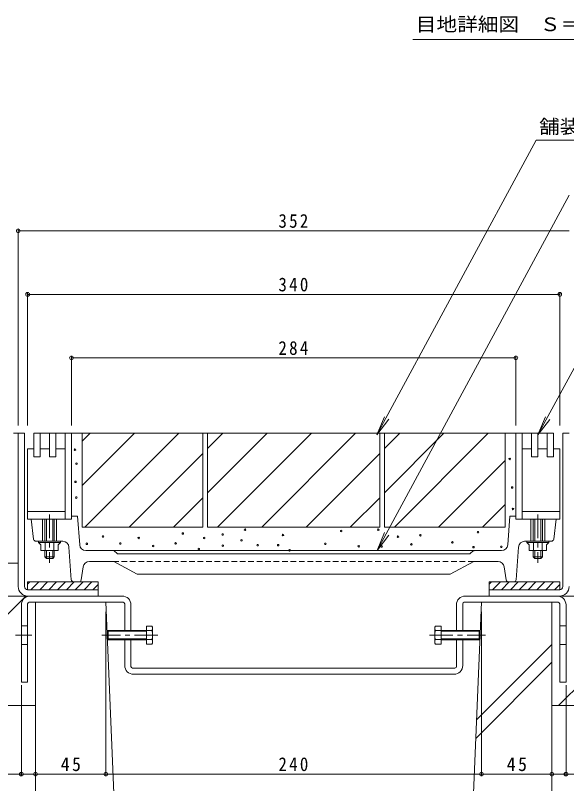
# Model space of a CAD drawing. Units: millimetres, scale not verified. Extents: x -1121 to 1153, y -824 to 816.
# Drawn here: x 540.4 to 892.7, y -520.4 to -29.5 of the extents above; entities that cross this region are included whole.
import ezdxf
from ezdxf.enums import TextEntityAlignment as Align

# ---------------------------------------------------------------- set-up
doc = ezdxf.new("R2010")
doc.units = ezdxf.units.MM
doc.header["$LTSCALE"] = 3
doc.header["$PDMODE"] = 32
doc.header["$PDSIZE"] = 2.4
doc.linetypes.add('CHAIN1', pattern=[8, 5, -1, 1, -1])
doc.linetypes.add('DASHED1', pattern=[1.8, 1.2, -0.6])
for name, color, linetype, lineweight in [('4-1', 2, 'Continuous', 9), ('4-2', 3, 'Continuous', 9), ('4-4', 7, 'Continuous', 9), ('4-5', 7, 'Continuous', 9), ('4-8', 3, 'Continuous', 9), ('4-A', 2, 'Continuous', 9), ('4-E', 2, 'Continuous', 9), ('4-F', 6, 'Continuous', 9), ('F-5_F-5ﾚｲﾔ', 2, 'Continuous', 9)]:
    doc.layers.add(name, color=color, linetype=linetype, lineweight=lineweight)
doc.styles.add('ＭＳ ゴシック', font='')
doc.styles.get('ＭＳ ゴシック').set_extended_font_data('MS Gothic')

msp = doc.modelspace()

# ---------------------------------------------------------------- linework, layer by layer
at = {"layer": '4-1'}
for p, q in [((542.257, -296.5), (546.257, -296.5)), ((542.257, -394.5), (542.257, -296.5)), ((546.257, -394.5), (546.257, -296.5)), ((894.257, -296.5), (890.257, -296.5)), ((890.257, -394.5), (890.257, -296.5)), ((548.257, -391.5), (548.257, -396.5)), ((593.257, -391.5), (548.257, -391.5)), ((549.725, -391.5), (548.257, -392.968)), ((555.381, -391.5), (550.381, -396.5)), ((561.038, -391.5), (556.038, -396.5)), ((566.695, -391.5), (561.695, -396.5)), ((572.352, -391.5), (567.352, -396.5)), ((578.009, -391.5), (573.009, -396.5)), ((583.666, -391.5), (578.666, -396.5)), ((589.323, -391.5), (584.323, -396.5)), ((593.257, -391.5), (593.257, -400.5)), ((843.257, -391.5), (888.257, -391.5)), ((843.257, -391.5), (843.257, -400.5)), ((844.724, -391.5), (843.257, -392.968)), ((850.381, -391.5), (845.381, -396.5)), ((856.038, -391.5), (851.038, -396.5)), ((861.695, -391.5), (856.695, -396.5)), ((867.352, -391.5), (862.352, -396.5)), ((873.009, -391.5), (868.009, -396.5)), ((878.666, -391.5), (873.666, -396.5)), ((884.323, -391.5), (879.323, -396.5)), ((888.257, -391.5), (888.257, -396.5)), ((548.257, -396.5), (593.257, -396.5)), ((593.257, -393.222), (589.979, -396.5)), ((888.257, -396.5), (843.257, -396.5)), ((888.257, -393.222), (884.979, -396.5)), ((548.257, -400.5), (593.257, -400.5)), ((888.288, -400.5), (843.257, -400.5))]:
    msp.add_line(p, q, dxfattribs=at)
for centre, radius, start, end in [((548.257, -394.5), 6, 180, 270), ((548.257, -394.5), 2, 180, 270), ((888.257, -394.5), 2, 270, 0), ((888.257, -394.5), 6, 270, 0)]:
    msp.add_arc(centre, radius, start, end, dxfattribs=at)
at = {"layer": '4-2'}
for p, q in [((552.257, -311.5), (552.257, -296.5)), ((552.257, -296.5), (884.257, -296.5)), ((556.257, -311.5), (556.257, -296.5)), ((562.257, -311.5), (562.257, -296.5)), ((566.257, -311.5), (566.257, -296.5)), ((572.257, -351.5), (572.257, -296.5)), ((576.257, -351.5), (576.257, -296.5)), ((860.257, -351.5), (860.257, -296.5)), ((864.257, -351.5), (864.257, -296.5)), ((870.257, -311.5), (870.257, -296.5)), ((874.257, -311.5), (874.257, -296.5)), ((880.257, -311.5), (880.257, -296.5)), ((884.257, -311.5), (884.257, -296.5)), ((548.257, -306.5), (548.257, -346.5)), ((552.257, -306.5), (548.257, -306.5)), ((562.257, -306.5), (556.257, -306.5)), ((572.257, -306.5), (566.257, -306.5)), ((864.257, -306.5), (870.257, -306.5)), ((874.257, -306.5), (880.257, -306.5)), ((884.257, -306.5), (888.257, -306.5)), ((888.257, -306.5), (888.257, -346.5)), ((556.257, -311.5), (552.257, -311.5)), ((566.257, -311.5), (562.257, -311.5)), ((870.257, -311.5), (874.257, -311.5)), ((880.257, -311.5), (884.257, -311.5)), ((572.257, -346.5), (548.257, -346.5)), ((864.257, -346.5), (888.257, -346.5)), ((552.093, -364.187), (550.507, -351.5)), ((557.757, -351.5), (557.757, -365.501)), ((559.257, -351.5), (559.257, -365.501)), ((560.257, -365.501), (560.257, -351.5)), ((564.257, -365.501), (564.257, -351.5)), ((565.257, -351.5), (565.257, -365.501)), ((566.757, -351.5), (566.757, -365.501)), ((580.127, -349.5), (576.257, -349.5)), ((581.499, -367.799), (580.127, -349.5)), ((855.015, -367.799), (856.388, -349.5)), ((860.257, -349.5), (856.388, -349.5)), ((869.757, -351.5), (869.757, -365.501)), ((871.257, -351.5), (871.257, -365.501)), ((872.257, -365.501), (872.257, -351.5)), ((876.257, -365.501), (876.257, -351.5)), ((877.257, -351.5), (877.257, -365.501)), ((878.757, -351.5), (878.757, -365.501)), ((884.422, -364.187), (886.007, -351.5)), ((553.582, -365.501), (570.676, -365.501)), ((555.257, -365.501), (555.257, -366.301)), ((569.257, -366.301), (555.257, -366.301)), ((555.257, -366.301), (556.732, -367.9)), ((556.732, -367.9), (556.732, -371.501)), ((559.495, -366.301), (559.495, -371.501)), ((565.02, -366.301), (565.02, -371.501)), ((569.257, -366.301), (567.782, -367.9)), ((569.257, -365.501), (569.257, -366.301)), ((882.933, -365.501), (865.839, -365.501)), ((867.257, -365.501), (867.257, -366.301)), ((867.257, -366.301), (881.257, -366.301)), ((867.257, -366.301), (868.732, -367.9)), ((871.495, -366.301), (871.495, -371.501)), ((877.02, -366.301), (877.02, -371.501)), ((881.257, -366.301), (879.782, -367.9)), ((879.782, -367.9), (879.782, -371.501)), ((881.257, -365.501), (881.257, -366.301)), ((559.257, -371.501), (559.257, -375.501)), ((560.257, -376.501), (560.257, -371.501)), ((564.257, -371.501), (564.257, -376.501)), ((565.257, -371.501), (565.257, -375.501)), ((576.158, -390.107), (574.666, -369.216)), ((851.027, -371.5), (585.488, -371.5)), ((605.483, -373.281), (603.531, -371.719)), ((831.031, -373.281), (832.983, -371.719)), ((860.357, -390.107), (861.849, -369.216)), ((871.257, -371.501), (871.257, -375.501)), ((872.257, -371.501), (872.257, -376.501)), ((876.257, -376.501), (876.257, -371.501)), ((877.257, -371.501), (877.257, -375.501)), ((565.257, -375.501), (559.257, -375.501)), ((560.257, -376.501), (559.257, -375.501)), ((564.257, -376.501), (560.257, -376.501)), ((565.257, -375.501), (564.257, -376.501)), ((830.407, -373.5), (606.108, -373.5)), ((871.257, -375.501), (877.257, -375.501)), ((871.257, -375.501), (872.257, -376.501)), ((872.257, -376.501), (876.257, -376.501)), ((876.257, -376.501), (877.257, -375.501)), ((583.736, -381.892), (582.453, -390.228)), ((587.689, -378.5), (603.257, -378.5)), ((603.257, -378.5), (618.257, -386.5)), ((833.257, -378.5), (818.257, -386.5)), ((833.257, -378.5), (848.826, -378.5)), ((852.779, -381.892), (854.062, -390.228)), ((818.257, -386.5), (618.257, -386.5)), ((580.97, -391.5), (577.654, -391.5)), ((855.544, -391.5), (858.861, -391.5))]:
    msp.add_line(p, q, dxfattribs=at)
at = {"layer": '4-2', "linetype": 'CHAIN1'}
for p, q in [((562.257, -348.5), (562.257, -379.293)), ((874.257, -348.5), (874.257, -379.293))]:
    msp.add_line(p, q, dxfattribs=at)
at = {"layer": '4-2', "linetype": 'DASHED1'}
msp.add_line((833.257, -378.5), (603.257, -378.5), dxfattribs=at)
at = {"layer": '4-2'}
for points in [[(576.257, -351.5), (548.257, -351.5), (548.257, -346.5)], [(860.257, -351.5), (888.257, -351.5), (888.257, -346.5)], [(567.782, -367.9), (567.782, -371.501), (556.732, -371.501)], [(868.732, -367.9), (868.732, -371.501), (879.782, -371.501)]]:
    msp.add_lwpolyline(points, dxfattribs=at)
for centre, radius, start, end in [((553.582, -364.001), 1.5, 187.12668, 270), ((570.676, -369.501), 4, 4.08583, 90), ((585.488, -367.5), 4, 184.28883, 270), ((851.027, -367.5), 4, 270, 355.71117), ((865.839, -369.501), 4, 90, 175.91417), ((882.933, -364.001), 1.5, 270, 352.87332), ((602.906, -372.5), 1, 51.33894, 90), ((833.608, -372.5), 1, 90, 128.66106), ((606.108, -372.5), 1, 231.33894, 270), ((830.407, -372.5), 1, 270, 308.66106), ((587.689, -382.5), 4, 90, 171.254), ((848.826, -382.5), 4, 8.746, 90), ((577.654, -390), 1.5, 184.0858, 270), ((580.97, -390), 1.5, 270, 351.25363), ((855.544, -390), 1.5, 188.74637, 270), ((858.861, -390), 1.5, 270, 355.9142)]:
    msp.add_arc(centre, radius, start, end, dxfattribs=at)
at = {"layer": '4-4'}
for p, q in [((542.257, -166.242), (542.257, -291.5)), ((542.257, -167.142), (894.257, -167.142)), ((548.257, -206.878), (548.257, -291.5)), ((888.257, -207.778), (548.257, -207.778)), ((888.257, -206.878), (888.257, -291.5)), ((576.257, -247.461), (576.257, -291.5)), ((576.257, -248.361), (860.257, -248.361)), ((860.257, -247.461), (860.257, -291.5)), ((598.257, -515.176), (598.257, -410.5)), ((838.257, -515.176), (838.257, -410.5)), ((544.257, -515.176), (544.257, -457.5)), ((892.257, -515.176), (892.257, -457.5)), ((544.257, -514.276), (533.622, -514.276)), ((553.257, -514.276), (544.257, -514.276)), ((598.257, -514.276), (553.257, -514.276)), ((838.257, -514.276), (598.257, -514.276)), ((883.257, -514.276), (838.257, -514.276)), ((892.257, -514.276), (883.257, -514.276)), ((892.257, -514.276), (904.392, -514.276))]:
    msp.add_line(p, q, dxfattribs=at)
for p in [(542.257, -167.142), (548.257, -207.778), (888.257, -207.778), (576.257, -248.361), (860.257, -248.361), (544.257, -514.276), (553.257, -514.276), (598.257, -514.276), (838.257, -514.276), (883.257, -514.276), (892.257, -514.276)]:
    msp.add_point(p, dxfattribs=at)
at = {"layer": '4-5'}
for p, q in [((771.429, -297.471), (873.211, -109.315)), ((915.135, -109.315), (873.211, -109.315)), ((771.507, -371.5), (894.377, -144.361)), ((874.305, -297.547), (931.085, -192.581)), ((771.429, -297.471), (776.213, -285.922)), ((771.429, -297.471), (779.038, -287.554)), ((874.305, -297.547), (879.088, -285.998)), ((874.305, -297.547), (881.914, -287.63)), ((771.507, -371.5), (776.291, -359.952)), ((771.507, -371.5), (779.117, -361.583))]:
    msp.add_line(p, q, dxfattribs=at)
at = {"layer": '4-8'}
for p, q in [((608.657, -400.5), (549.857, -400.5)), ((827.857, -400.5), (886.657, -400.5)), ((544.257, -406.1), (544.257, -455.5)), ((548.257, -405.5), (548.257, -455.5)), ((609.257, -404.5), (549.257, -404.5)), ((610.257, -422.5), (610.257, -405.5)), ((614.257, -422.5), (614.257, -406.1)), ((822.257, -422.502), (822.257, -406.1)), ((826.257, -422.502), (826.257, -405.5)), ((827.257, -404.5), (887.257, -404.5)), ((888.257, -405.5), (888.257, -455.5)), ((892.257, -406.1), (892.257, -455.5)), ((610.257, -444.9), (610.257, -428.502)), ((614.257, -445.5), (614.257, -428.502)), ((822.257, -445.5), (822.257, -428.502)), ((826.257, -444.9), (826.257, -428.502)), ((821.257, -446.5), (615.257, -446.5)), ((820.657, -450.5), (615.857, -450.5)), ((544.257, -455.5), (548.257, -455.5)), ((892.257, -455.5), (888.257, -455.5))]:
    msp.add_line(p, q, dxfattribs=at)
at = {"layer": '4-8', "linetype": 'DASHED1'}
for p, q in [((548.257, -419.5), (544.257, -419.5)), ((888.257, -419.5), (892.257, -419.5)), ((548.257, -431.5), (544.257, -431.5)), ((888.257, -431.5), (892.257, -431.5))]:
    msp.add_line(p, q, dxfattribs=at)
at = {"layer": '4-8', "linetype": 'CHAIN1'}
msp.add_line((540.439, -425.5), (550.942, -425.5), dxfattribs=at)
at = {"layer": '4-8'}
for centre, radius, start, end in [((549.857, -406.1), 5.6, 90, 180), ((608.657, -406.1), 5.6, 0, 90), ((827.857, -406.1), 5.6, 90, 180), ((886.657, -406.1), 5.6, 0, 90), ((549.257, -405.5), 1, 90, 180), ((609.257, -405.5), 1, 0, 90), ((827.257, -405.5), 1, 90, 180), ((887.257, -405.5), 1, 0, 90), ((615.857, -444.9), 5.6, 180, 270), ((615.257, -445.5), 1, 180, 270), ((820.657, -444.9), 5.6, 270, 0), ((821.257, -445.5), 1, 270, 0)]:
    msp.add_arc(centre, radius, start, end, dxfattribs=at)
at = {"layer": '4-A'}
for p, q in [((624.132, -419.728), (624.132, -431.275)), ((627.686, -419.728), (624.132, -419.728)), ((627.686, -419.728), (628.132, -420.502)), ((628.132, -430.502), (628.132, -420.502)), ((808.829, -419.728), (808.382, -420.502)), ((808.382, -430.502), (808.382, -420.502)), ((808.829, -419.728), (812.382, -419.728)), ((812.382, -419.728), (812.382, -431.275)), ((599.132, -423.043), (599.674, -422.502)), ((599.132, -427.96), (599.132, -423.043)), ((624.132, -423.043), (599.132, -423.043)), ((599.674, -422.502), (599.674, -428.502)), ((624.132, -422.502), (599.674, -422.502)), ((627.686, -422.615), (624.132, -422.615)), ((808.829, -422.615), (812.382, -422.615)), ((812.382, -422.502), (836.841, -422.502)), ((812.382, -423.043), (837.382, -423.043)), ((836.841, -422.502), (836.841, -428.502)), ((837.382, -423.043), (836.841, -422.502)), ((837.382, -427.96), (837.382, -423.043)), ((599.132, -427.96), (599.674, -428.502)), ((624.132, -427.96), (599.132, -427.96)), ((624.132, -428.502), (599.674, -428.502)), ((627.686, -428.389), (624.132, -428.389)), ((627.686, -431.275), (624.132, -431.275)), ((628.132, -430.502), (627.686, -431.275)), ((808.382, -430.502), (808.829, -431.275)), ((808.829, -428.389), (812.382, -428.389)), ((808.829, -431.275), (812.382, -431.275)), ((812.382, -427.96), (837.382, -427.96)), ((812.382, -428.502), (836.841, -428.502)), ((837.382, -427.96), (836.841, -428.502))]:
    msp.add_line(p, q, dxfattribs=at)
at = {"layer": '4-A', "linetype": 'CHAIN1'}
for p, q in [((631.493, -425.502), (595.599, -425.502)), ((805.021, -425.502), (840.915, -425.502))]:
    msp.add_line(p, q, dxfattribs=at)
at = {"layer": '4-A'}
for centre, radius, start, end in [((624.735, -421.432), 3.408, 4.38425, 29.99998), ((625.286, -421.082), 2.848, 327.42444, 358.1913), ((811.78, -421.432), 3.408, 150.00002, 175.61575), ((811.229, -421.082), 2.848, 181.8087, 212.57556), ((618.579, -425.502), 9.553, 342.41203, 17.58795), ((817.936, -425.502), 9.553, 162.41205, 197.58797), ((625.286, -429.922), 2.848, 1.80869, 32.57555), ((624.735, -429.572), 3.408, 330, 355.61574), ((811.78, -429.572), 3.408, 184.38426, 210), ((811.229, -429.922), 2.848, 147.42445, 178.19131)]:
    msp.add_arc(centre, radius, start, end, dxfattribs=at)
at = {"layer": '4-E'}
for p, q in [((539.257, -296.5), (542.257, -296.5)), ((660.257, -296.5), (583.127, -296.5)), ((583.127, -356.5), (583.127, -296.5)), ((588.282, -296.5), (583.127, -301.655)), ((616.566, -296.5), (583.127, -329.939)), ((644.85, -296.5), (584.85, -356.5)), ((660.257, -296.5), (660.257, -356.5)), ((663.257, -306.24), (672.997, -296.5)), ((663.257, -334.525), (701.282, -296.5)), ((663.257, -296.5), (773.257, -296.5)), ((669.566, -356.5), (729.566, -296.5)), ((697.85, -356.5), (757.85, -296.5)), ((773.257, -296.5), (773.257, -356.5)), ((776.257, -306.24), (785.997, -296.5)), ((776.257, -296.5), (776.257, -356.5)), ((776.257, -334.525), (814.282, -296.5)), ((776.257, -296.5), (853.388, -296.5)), ((782.566, -356.5), (842.566, -296.5)), ((853.388, -356.5), (853.388, -296.5)), ((660.257, -309.377), (613.134, -356.5)), ((726.134, -356.5), (773.257, -309.377)), ((810.713, -356.5), (853.388, -313.826)), ((641.419, -356.5), (660.257, -337.662)), ((754.419, -356.5), (773.257, -337.662)), ((838.86, -356.5), (853.388, -341.973)), ((660.257, -356.5), (583.127, -356.5)), ((776.257, -356.5), (853.388, -356.5)), ((542.257, -379.5), (512.177, -379.5)), ((389.057, -400.5), (559.857, -400.5)), ((488.557, -459.024), (547.081, -400.5)), ((876.657, -400.5), (1047.457, -400.5)), ((887.444, -470.5), (947.457, -410.487)), ((389.057, -470.5), (553.257, -470.5)), ((883.257, -470.5), (1047.457, -470.5))]:
    msp.add_line(p, q, dxfattribs=at)
msp.add_lwpolyline([(663.257, -296.5), (663.257, -356.5), (773.257, -356.5)], dxfattribs=at)
at = {"layer": '4-E', "color": 7}
for centre in [(578.469, -307.052), (856.296, -312.938), (579.493, -315.923), (578.81, -327.523), (857.832, -331.191), (579.322, -337.588), (858.343, -344.838), (687.153, -358.144), (772.278, -358.144), (596.419, -362.497), (619.207, -363.387), (647.405, -360.533), (661.052, -363.433), (672.823, -361.215), (711.377, -361.556), (748.566, -358.997), (784.902, -362.58), (799.231, -361.727), (836.006, -359.693), (586.094, -367.125), (607.457, -366.947), (628.464, -368.55), (642.799, -366.845), (672.993, -368.38), (684.935, -364.968), (695.17, -368.039), (708.306, -368.039), (738.501, -367.186), (793.431, -367.527), (819.627, -366.246), (657.64, -370.427), (715.641, -371.28), (759.825, -368.721), (774.495, -368.892), (833.158, -369.306), (850.96, -369.069)]:
    msp.add_circle(centre, 0.5, dxfattribs=at)
at = {"layer": '4-F'}
for p, q in [((598.257, -404.5), (553.257, -404.5)), ((553.257, -649.5), (553.257, -404.5)), ((606.261, -596.582), (598.257, -404.5)), ((830.254, -596.582), (838.257, -404.5)), ((838.257, -404.5), (883.257, -404.5)), ((883.257, -649.5), (883.257, -404.5)), ((883.257, -431.547), (835.125, -479.68)), ((883.257, -442.861), (834.633, -491.485))]:
    msp.add_line(p, q, dxfattribs=at)
at = {"layer": 'F-5_F-5ﾚｲﾔ', "color": 7}
msp.add_line((945.396, -44.825), (794.461, -44.825), dxfattribs=at)

# ---------------------------------------------------------------- texts
at = {"layer": '4-4', "color": 2, "char_height": 8.798, "attachment_point": 7, "style": 'ＭＳ ゴシック'}
for s, insert in [('\\T1.27;\\W0.9;352', (708.507, -165.342)), ('\\T1.27;\\W0.9;340', (708.507, -205.978)), ('\\T1.27;\\W0.9;284', (708.507, -246.561)), ('\\T1.27;\\W0.95;45', (569.382, -512.476)), ('\\T1.27;\\W0.9;240', (708.507, -512.476)), ('\\T1.27;\\W0.95;45', (854.382, -512.476))]:
    msp.add_mtext(s, dxfattribs=dict(at, insert=insert))
at = {"layer": '4-5', "color": 2, "style": 'ＭＳ ゴシック', "width": 1.1}
msp.add_text('舗装材', height=8.798, dxfattribs=at).set_placement((875.059, -107.64), align=Align.BOTTOM_LEFT)
at = {"layer": 'F-5_F-5ﾚｲﾔ', "style": 'ＭＳ ゴシック', "width": 1.1}
msp.add_text('目地詳細図\u3000Ｓ＝１：１', height=8.798, dxfattribs=at).set_placement((796.271, -42.245), align=Align.BOTTOM_LEFT)

doc.saveas('drawing.dxf')
